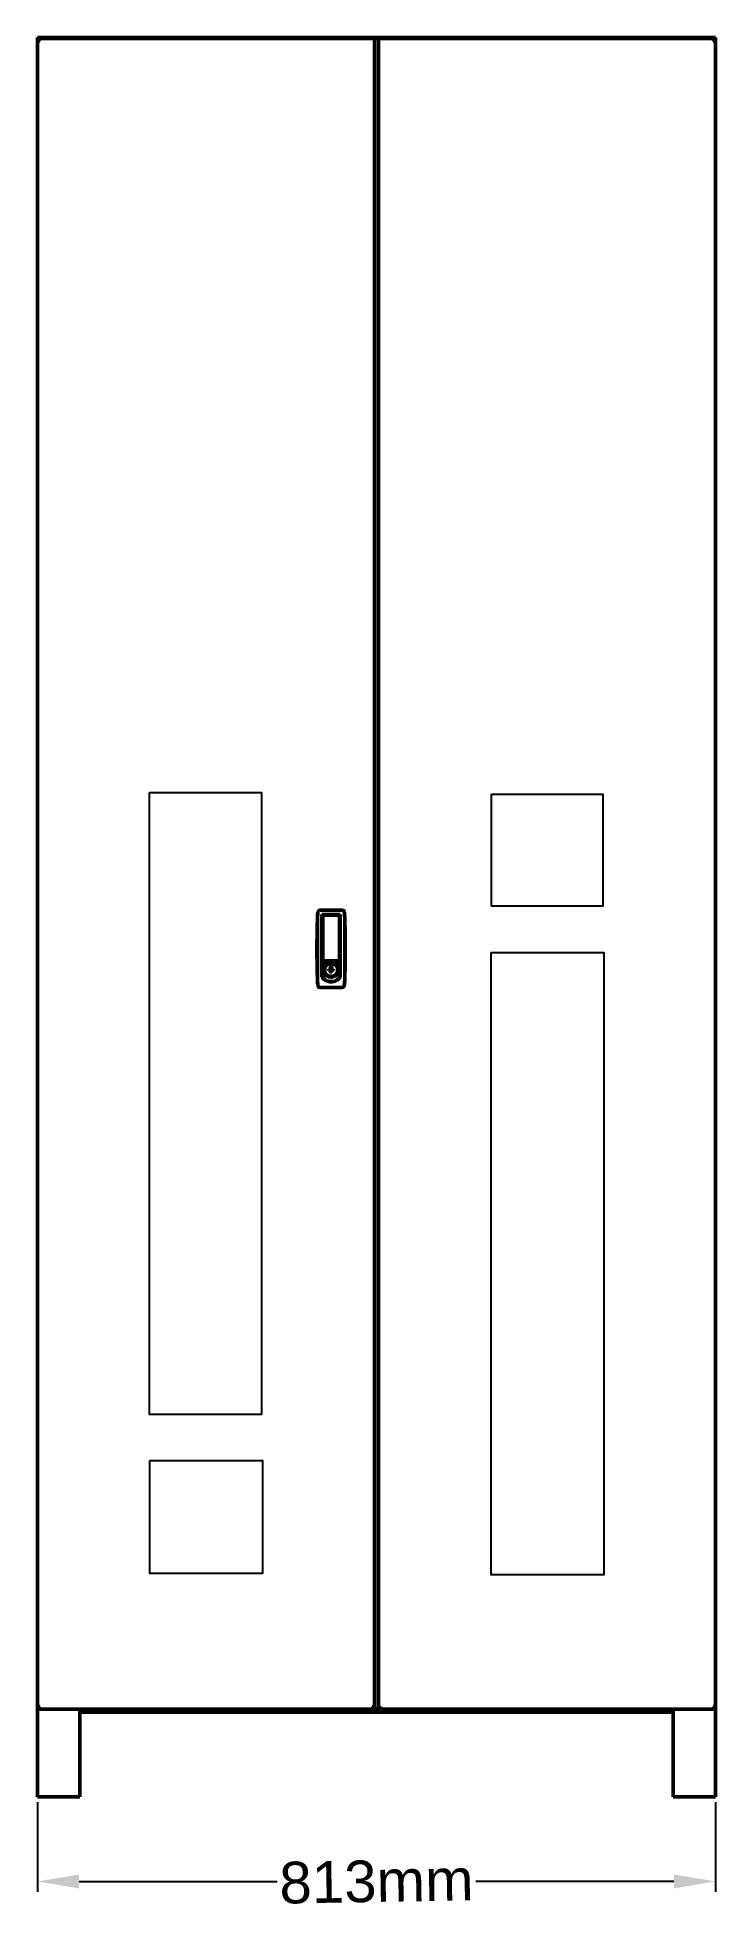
# Model space of a CAD drawing. Header units: millimetres. Extents: x 0 to 81, y -14 to 211.
import ezdxf

# ---------------------------------------------------------------- set-up
doc = ezdxf.new("R2010")
doc.units = ezdxf.units.MM
doc.layers.add('Visible (ANSI)', color=7, linetype='Continuous', lineweight=50)
doc.styles.get("Standard").update_dxf_attribs({"font": 'arial.ttf'})
doc.dimstyles.new('ISO-25', dxfattribs={"dimtxt": 2.5, "dimasz": 2.5, "dimexe": 1.25, "dimexo": 0.625, "dimtad": 1, "dimtxsty": 'Standard', "dimcen": 2.5, "dimadec": 0, "dimazin": 0, "dimtfac": 1, "dimtmove": 0, "dimatfit": 3, "dimfxl": 1, "dimarcsym": 0})

# ---------------------------------------------------------------- blocks, each defined once
blk = doc.blocks.new('*D30')
at = {"color": 0, "lineweight": -2, "transparency": 16777216}
for p, q in [((0, -0.62), (0, -11.39)), ((81.33, -0.62), (81.33, -11.39)), ((5, -10.14), (28.76, -10.14)), ((76.33, -10.14), (52.57, -10.14))]:
    blk.add_line(p, q, dxfattribs=at)
at = {"color": 0, "transparency": 16777216}
for points in [[(5, -9.31), (5, -10.98), (0, -10.14)], [(76.33, -9.31), (76.33, -10.98), (81.33, -10.14)]]:
    blk.add_solid(points, dxfattribs=at)
at = {"layer": 'Defpoints', "color": 0, "transparency": 16777216}
for p in [(0, 0), (81.33, 0), (81.33, -10.14)]:
    blk.add_point(p, dxfattribs=at)
at = {"color": 0, "transparency": 16777216, "insert": (40.66, -10.14), "char_height": 5, "attachment_point": 5, "rotation": 1}
blk.add_mtext('813mm', dxfattribs=at)

msp = doc.modelspace()

# ---------------------------------------------------------------- linework, layer by layer
for points in [[(13.42, 120.497), (26.867, 120.497), (26.867, 45.864), (13.42, 45.864)], [(54.469, 120.295), (67.823, 120.295), (67.823, 106.854), (54.469, 106.854)], [(54.422, 101.308), (67.913, 101.308), (67.913, 26.649), (54.422, 26.649)], [(13.494, 40.357), (27.004, 40.357), (27.004, 26.779), (13.494, 26.779)]]:
    msp.add_lwpolyline(points, close=True)
at = {"layer": 'Visible (ANSI)'}
for p, q in [((0, 211.071), (0.635, 211.071)), ((0, 211.071), (0, 210.949)), ((0, 210.949), (40.425, 210.949)), ((0, 210.797), (0, 210.949)), ((0, 210.797), (0, 210.72)), ((0, 10.755), (0, 210.72)), ((0.152, 210.72), (0, 210.72)), ((0.175, 210.72), (0.152, 210.72)), ((0.175, 210.72), (0.224, 210.671)), ((80.694, 211.071), (0.635, 211.071)), ((40.753, 210.949), (40.425, 210.949)), ((40.425, 210.797), (40.425, 210.949)), ((40.425, 210.72), (40.425, 10.755)), ((40.905, 210.949), (40.753, 210.949)), ((40.905, 10.526), (40.905, 210.949)), ((41.058, 210.949), (40.905, 210.949)), ((41.134, 210.949), (41.058, 210.949)), ((41.134, 210.949), (81.33, 210.949)), ((80.694, 211.071), (81.33, 211.071)), ((81.106, 210.671), (81.155, 210.72)), ((81.155, 210.72), (81.177, 210.72)), ((81.177, 210.72), (81.33, 210.72)), ((81.33, 210.949), (81.33, 211.071)), ((81.33, 210.797), (81.33, 210.949)), ((81.33, 210.797), (81.33, 210.72)), ((81.33, 210.72), (81.33, 10.755)), ((36.501, 106.391), (33.942, 106.391)), ((34.121, 98.348), (34.121, 105.841)), ((34.121, 105.841), (36.322, 105.841)), ((34.221, 105.74), (34.221, 105.222)), ((34.271, 105.79), (36.172, 105.79)), ((34.421, 105.796), (34.429, 105.841)), ((34.421, 105.796), (34.421, 105.79)), ((36.015, 105.841), (36.022, 105.796)), ((36.022, 105.79), (36.022, 105.796)), ((36.222, 105.222), (36.222, 105.74)), ((36.322, 98.348), (36.322, 105.841)), ((34.121, 105.54), (34.221, 105.54)), ((34.121, 105.04), (34.221, 105.04)), ((34.221, 101.738), (34.221, 105.222)), ((36.322, 105.54), (36.222, 105.54)), ((36.222, 105.222), (36.222, 101.738)), ((36.322, 105.04), (36.222, 105.04)), ((34.221, 103.289), (34.121, 103.289)), ((34.221, 102.288), (34.121, 102.288)), ((34.221, 100.337), (34.221, 101.738)), ((36.322, 103.289), (36.222, 103.289)), ((36.222, 102.288), (36.322, 102.288)), ((36.222, 101.738), (36.222, 100.337)), ((34.221, 100.537), (34.121, 100.537)), ((34.221, 99.937), (34.121, 99.937)), ((34.121, 99.737), (34.221, 99.737)), ((34.221, 100.176), (34.221, 100.337)), ((36.222, 100.176), (34.221, 100.176)), ((34.227, 100.116), (34.221, 100.176)), ((34.221, 100.176), (34.221, 100.101)), ((34.221, 100.101), (34.221, 99.978)), ((34.221, 99.978), (34.221, 99.855)), ((34.221, 99.855), (34.221, 99.732)), ((34.221, 99.732), (34.221, 99.486)), ((34.221, 99.486), (34.221, 99.24)), ((34.221, 99.24), (34.221, 98.994)), ((34.311, 99.213), (34.221, 98.256)), ((34.221, 98.994), (34.221, 98.748)), ((34.232, 100.056), (34.227, 100.116)), ((34.238, 99.996), (34.232, 100.056)), ((34.244, 99.935), (34.238, 99.996)), ((34.255, 99.815), (34.244, 99.935)), ((34.266, 99.695), (34.255, 99.815)), ((34.277, 99.574), (34.266, 99.695)), ((34.271, 100.287), (36.172, 100.287)), ((34.289, 99.454), (34.277, 99.574)), ((34.3, 99.333), (34.289, 99.454)), ((34.311, 99.213), (34.3, 99.333)), ((34.424, 99.213), (34.424, 99.236)), ((34.601, 100.287), (34.601, 100.223)), ((34.601, 100.223), (35.842, 100.223)), ((34.641, 100.223), (34.641, 100.287)), ((34.921, 99.316), (34.921, 99.192)), ((35.032, 99.316), (34.921, 99.316)), ((34.951, 99.192), (34.921, 99.316)), ((34.921, 99.192), (35.032, 99.192)), ((35.139, 99.378), (35.032, 99.316)), ((35.04, 99.188), (35.032, 99.316)), ((35.032, 99.192), (35.139, 99.131)), ((35.171, 99.24), (35.06, 99.176)), ((35.161, 99.497), (35.139, 99.378)), ((35.171, 99.24), (35.139, 99.378)), ((35.139, 99.131), (35.161, 99.011)), ((35.171, 99.036), (35.139, 99.131)), ((35.165, 99.605), (35.161, 99.497)), ((35.197, 99.377), (35.161, 99.497)), ((35.161, 99.011), (35.165, 98.904)), ((35.195, 98.904), (35.161, 99.011)), ((35.278, 99.605), (35.165, 99.605)), ((35.2, 99.454), (35.165, 99.605)), ((35.165, 98.904), (35.278, 98.904)), ((35.197, 99.377), (35.171, 99.24)), ((35.171, 99.036), (35.196, 98.904)), ((35.2, 99.454), (35.197, 99.377)), ((35.244, 99.454), (35.2, 99.454)), ((35.244, 99.454), (35.278, 99.605)), ((35.247, 99.377), (35.244, 99.454)), ((35.247, 99.377), (35.282, 99.497)), ((35.272, 99.24), (35.247, 99.377)), ((35.248, 98.904), (35.272, 99.036)), ((35.249, 98.904), (35.282, 99.011)), ((35.272, 99.24), (35.304, 99.378)), ((35.383, 99.176), (35.272, 99.24)), ((35.272, 99.036), (35.304, 99.131)), ((35.282, 99.497), (35.278, 99.605)), ((35.278, 98.904), (35.282, 99.011)), ((35.304, 99.378), (35.282, 99.497)), ((35.282, 99.011), (35.304, 99.131)), ((35.412, 99.316), (35.304, 99.378)), ((35.304, 99.131), (35.412, 99.192)), ((35.403, 99.188), (35.412, 99.316)), ((35.522, 99.316), (35.412, 99.316)), ((35.412, 99.192), (35.522, 99.192)), ((35.493, 99.192), (35.522, 99.316)), ((35.522, 99.192), (35.522, 99.316)), ((35.802, 100.287), (35.802, 100.223)), ((35.842, 100.223), (35.842, 100.287)), ((36.02, 99.213), (36.02, 99.236)), ((36.132, 99.213), (36.144, 99.333)), ((36.132, 99.213), (36.222, 98.256)), ((36.144, 99.333), (36.155, 99.454)), ((36.155, 99.454), (36.166, 99.574)), ((36.166, 99.574), (36.177, 99.695)), ((36.177, 99.695), (36.189, 99.815)), ((36.189, 99.815), (36.2, 99.935)), ((36.2, 99.935), (36.205, 99.996)), ((36.205, 99.996), (36.211, 100.056)), ((36.211, 100.056), (36.217, 100.116)), ((36.217, 100.116), (36.222, 100.176)), ((36.222, 100.537), (36.322, 100.537)), ((36.222, 100.337), (36.222, 100.176)), ((36.222, 100.176), (36.222, 100.101)), ((36.222, 100.101), (36.222, 99.978)), ((36.222, 99.978), (36.222, 99.855)), ((36.322, 99.937), (36.222, 99.937)), ((36.222, 99.855), (36.222, 99.732)), ((36.222, 99.737), (36.322, 99.737)), ((36.222, 99.732), (36.222, 99.486)), ((36.222, 99.486), (36.222, 99.24)), ((36.222, 99.24), (36.222, 98.994)), ((36.222, 98.994), (36.222, 98.748)), ((33.942, 97.085), (36.501, 97.085)), ((34.121, 98.836), (34.221, 98.836)), ((34.221, 98.748), (34.221, 98.502)), ((34.221, 98.502), (34.221, 98.256)), ((34.221, 98.256), (34.221, 98.23)), ((34.504, 98.836), (34.524, 98.836)), ((34.586, 98.743), (34.586, 98.722)), ((35.222, 97.807), (34.998, 97.807)), ((35.445, 97.807), (35.222, 97.807)), ((35.857, 98.743), (35.857, 98.722)), ((35.92, 98.836), (35.94, 98.836)), ((36.222, 98.836), (36.322, 98.836)), ((36.222, 98.748), (36.222, 98.502)), ((36.222, 98.502), (36.222, 98.256)), ((36.222, 98.256), (36.222, 98.23)), ((0.152, 10.755), (0, 10.755)), ((0, 10.755), (0, 10.679)), ((0, 10.679), (0, 10.526)), ((40.425, 10.526), (0, 10.526)), ((0, 10.526), (0, 0)), ((0.175, 10.755), (0.152, 10.755)), ((0.224, 10.804), (0.175, 10.755)), ((5.083, 10.526), (5.083, 10.166)), ((5.083, 10.166), (76.247, 10.166)), ((5.083, 10.166), (5.083, 0)), ((40.25, 10.755), (40.201, 10.804)), ((40.25, 10.755), (40.272, 10.755)), ((40.272, 10.755), (40.425, 10.755)), ((40.425, 10.679), (40.425, 10.526)), ((40.753, 10.526), (40.425, 10.526)), ((40.905, 10.526), (40.753, 10.526)), ((41.058, 10.526), (40.905, 10.526)), ((41.134, 10.679), (41.134, 10.73)), ((41.134, 10.679), (41.134, 10.526)), ((81.33, 10.526), (41.134, 10.526)), ((76.247, 10.526), (76.247, 10.166)), ((76.247, 10.166), (76.247, 0)), ((81.155, 10.755), (81.106, 10.804)), ((81.155, 10.755), (81.177, 10.755)), ((81.177, 10.755), (81.33, 10.755)), ((81.33, 10.755), (81.33, 10.679)), ((81.33, 10.679), (81.33, 10.526)), ((81.33, 10.526), (81.33, 0)), ((0.635, 0), (0, 0)), ((0.635, 0), (4.448, 0)), ((5.083, 0), (4.448, 0)), ((76.882, 0), (76.247, 0)), ((76.882, 0), (80.694, 0)), ((81.33, 0), (80.694, 0))]:
    msp.add_line(p, q, dxfattribs=at)
for centre, start, end in [((34.271, 105.74), 90, 180), ((36.172, 105.74), 0, 90)]:
    msp.add_arc(centre, 0.05, start, end, dxfattribs=at)
for centre, major_axis, start_param, end_param in [((35.222, 99.213), (-0.815, 0), 5.4994331, 7.8539816), ((35.222, 99.213), (-0.798, 0), 0, 1.5707963), ((35.222, 98.786), (-0.815, 0), 5.9698299, 6.0111114), ((35.222, 99.8), (-0.1, 0), 3.1415927, 6.2831853), ((35.222, 99.8), (0.1, 0), 3.1415927, 6.2831853), ((35.222, 99.213), (0.815, 0), 4.712389, 7.0669375), ((35.222, 99.213), (0.798, 0), 4.712389, 6.2831853), ((35.222, 98.786), (0.815, 0), 0.2720739, 0.3133554), ((35.222, 98.722), (-0.635, 0), 0, 0.0109605), ((35.222, 98.722), (0.635, 0), 6.2722249, 6.2831853)]:
    msp.add_ellipse(centre, major_axis=major_axis, ratio=0.9733725, start_param=start_param, end_param=end_param, dxfattribs=at)
for points, knots in [([(0.305, 210.644), (0.239, 210.748), (0.173, 210.85), (0.107, 210.904), (0.071, 210.934), (0.036, 210.949), (0, 210.949)], [0, 0, 0, 0, 1.0222572, 1.0222572, 1.0222572, 1.5707963, 1.5707963, 1.5707963, 1.5707963]), ([(0.305, 210.644), (0.226, 210.706), (0.148, 210.766), (0.069, 210.787), (0.046, 210.793), (0.023, 210.797), (0, 210.797)], [0, 0, 0, 0, 1.2156755, 1.2156755, 1.2156755, 1.5707963, 1.5707963, 1.5707963, 1.5707963]), ([(0, 210.72), (0, 210.704), (0.057, 210.687), (0.146, 210.671), (0.194, 210.662), (0.249, 210.653), (0.305, 210.644)], [0, 0, 0, 0, 1.0222572, 1.0222572, 1.0222572, 1.5707963, 1.5707963, 1.5707963, 1.5707963]), ([(0.305, 210.644), (0.243, 210.664), (0.183, 210.684), (0.162, 210.703), (0.156, 210.709), (0.152, 210.715), (0.152, 210.72)], [0, 0, 0, 0, 1.2156755, 1.2156755, 1.2156755, 1.5707963, 1.5707963, 1.5707963, 1.5707963]), ([(81.33, 210.949), (81.264, 210.949), (81.197, 210.892), (81.131, 210.803), (81.096, 210.756), (81.06, 210.7), (81.025, 210.644)], [0, 0, 0, 0, 1.0222572, 1.0222572, 1.0222572, 1.5707963, 1.5707963, 1.5707963, 1.5707963]), ([(81.025, 210.644), (81.103, 210.706), (81.182, 210.766), (81.261, 210.787), (81.284, 210.793), (81.307, 210.797), (81.33, 210.797)], [0, 0, 0, 0, 1.2156755, 1.2156755, 1.2156755, 1.5707963, 1.5707963, 1.5707963, 1.5707963]), ([(81.025, 210.644), (81.129, 210.661), (81.231, 210.677), (81.285, 210.694), (81.314, 210.703), (81.33, 210.712), (81.33, 210.72)], [0, 0, 0, 0, 1.0222572, 1.0222572, 1.0222572, 1.5707963, 1.5707963, 1.5707963, 1.5707963]), ([(81.025, 210.644), (81.087, 210.664), (81.146, 210.684), (81.168, 210.703), (81.174, 210.709), (81.177, 210.715), (81.177, 210.72)], [0, 0, 0, 0, 1.2156755, 1.2156755, 1.2156755, 1.5707963, 1.5707963, 1.5707963, 1.5707963]), ([(33.597, 105.724), (33.589, 105.393), (33.584, 105.061), (33.58, 104.397), (33.58, 104.064), (33.581, 103.4), (33.582, 103.067), (33.584, 102.403), (33.585, 101.738), (33.584, 101.073), (33.582, 100.408), (33.581, 100.076), (33.58, 99.411), (33.58, 99.079), (33.584, 98.415), (33.589, 98.083), (33.597, 97.752)], [0, 0, 0, 0, 0.009968477, 0.009968477, 0.019936954, 0.019936954, 0.02990543, 0.02990543, 0.039873907, 0.049842384, 0.049842384, 0.059810861, 0.059810861, 0.069779337, 0.069779337, 0.079747814, 0.079747814, 0.079747814, 0.079747814]), ([(33.942, 106.391), (33.907, 106.391), (33.874, 106.385), (33.808, 106.361), (33.778, 106.344), (33.738, 106.311), (33.726, 106.299), (33.704, 106.273), (33.693, 106.259), (33.667, 106.215), (33.655, 106.183), (33.648, 106.149)], [0, 0, 0, 0, 0.0010286499, 0.0010286499, 0.0020572997, 0.0020572997, 0.0025716246, 0.0025716246, 0.0030859496, 0.0030859496, 0.0041145994, 0.0041145994, 0.0041145994, 0.0041145994]), ([(36.796, 106.149), (36.789, 106.183), (36.776, 106.215), (36.741, 106.274), (36.719, 106.301), (36.665, 106.345), (36.635, 106.362), (36.57, 106.385), (36.536, 106.391), (36.501, 106.391)], [0, 0, 0, 0, 0.0010285435, 0.0010285435, 0.002057087, 0.002057087, 0.0030856305, 0.0030856305, 0.004114174, 0.004114174, 0.004114174, 0.004114174]), ([(36.846, 97.752), (36.855, 98.083), (36.859, 98.415), (36.863, 99.079), (36.863, 99.412), (36.862, 100.076), (36.861, 100.409), (36.86, 101.073), (36.859, 101.738), (36.86, 102.403), (36.861, 103.068), (36.862, 103.4), (36.863, 104.065), (36.863, 104.397), (36.859, 105.061), (36.855, 105.393), (36.846, 105.724)], [0, 0, 0, 0, 0.009968477, 0.009968477, 0.019936954, 0.019936954, 0.02990543, 0.02990543, 0.039873907, 0.049842384, 0.049842384, 0.059810861, 0.059810861, 0.069779337, 0.069779337, 0.079747814, 0.079747814, 0.079747814, 0.079747814]), ([(36.851, 105.67), (36.899, 104.36), (36.923, 103.049), (36.923, 100.427), (36.899, 99.116), (36.851, 97.806)], [0, 0, 0, 0, 0.039312206, 0.039312206, 0.078624411, 0.078624411, 0.078624411, 0.078624411]), ([(34.271, 100.287), (34.263, 100.287), (34.255, 100.289), (34.242, 100.296), (34.237, 100.3), (34.225, 100.314), (34.221, 100.326), (34.221, 100.337)], [0, 0, 0, 0, 0.00023609437, 0.00023609437, 0.00047218875, 0.00047218875, 0.0009443775, 0.0009443775, 0.0009443775, 0.0009443775]), ([(34.424, 99.236), (34.424, 99.318), (34.437, 99.399), (34.489, 99.555), (34.528, 99.629), (34.626, 99.761), (34.686, 99.819), (34.821, 99.914), (34.896, 99.952), (35.055, 100.002), (35.138, 100.015), (35.222, 100.015)], [6.2831853, 6.2831853, 6.2831853, 6.2831853, 6.5973446, 6.5973446, 6.9115038, 6.9115038, 7.2256631, 7.2256631, 7.5398224, 7.5398224, 7.8539816, 7.8539816, 7.8539816, 7.8539816]), ([(35.222, 100.015), (35.305, 100.015), (35.388, 100.002), (35.547, 99.952), (35.622, 99.914), (35.758, 99.819), (35.817, 99.761), (35.916, 99.629), (35.955, 99.555), (36.006, 99.399), (36.02, 99.318), (36.02, 99.236)], [1.5707963, 1.5707963, 1.5707963, 1.5707963, 1.8849556, 1.8849556, 2.1991149, 2.1991149, 2.5132741, 2.5132741, 2.8274334, 2.8274334, 3.1415927, 3.1415927, 3.1415927, 3.1415927]), ([(36.222, 100.337), (36.222, 100.326), (36.219, 100.314), (36.206, 100.3), (36.201, 100.296), (36.188, 100.289), (36.18, 100.287), (36.172, 100.287)], [-0.00000447276, -0.00000447276, -0.00000447276, -0.00000447276, 0.00046559782, 0.00046559782, 0.00070063311, 0.00070063311, 0.0009356684, 0.0009356684, 0.0009356684, 0.0009356684]), ([(33.648, 97.327), (33.655, 97.293), (33.667, 97.261), (33.703, 97.202), (33.725, 97.175), (33.778, 97.131), (33.809, 97.114), (33.874, 97.091), (33.907, 97.085), (33.942, 97.085)], [0, 0, 0, 0, 0.0010285436, 0.0010285436, 0.0020570872, 0.0020570872, 0.0030856307, 0.0030856307, 0.0041141743, 0.0041141743, 0.0041141743, 0.0041141743]), ([(35.222, 97.788), (35.114, 97.788), (35.009, 97.801), (34.854, 97.839), (34.802, 97.855), (34.702, 97.892), (34.653, 97.914), (34.559, 97.963), (34.513, 97.99), (34.424, 98.049), (34.381, 98.081), (34.259, 98.185), (34.186, 98.263), (34.121, 98.348)], [0, 0, 0, 0, 0.003182148, 0.003182148, 0.004773222, 0.004773222, 0.006364296, 0.006364296, 0.007955369, 0.007955369, 0.009546443, 0.009546443, 0.012728591, 0.012728591, 0.012728591, 0.012728591]), ([(36.322, 98.348), (36.258, 98.263), (36.185, 98.185), (36.063, 98.082), (36.021, 98.05), (35.932, 97.99), (35.886, 97.963), (35.744, 97.89), (35.645, 97.853), (35.488, 97.814), (35.435, 97.805), (35.329, 97.792), (35.276, 97.788), (35.222, 97.788)], [0, 0, 0, 0, 0.003181208, 0.003181208, 0.004771812, 0.004771812, 0.006362417, 0.006362417, 0.009543625, 0.009543625, 0.011134229, 0.011134229, 0.012724833, 0.012724833, 0.012724833, 0.012724833]), ([(36.501, 97.085), (36.536, 97.085), (36.57, 97.091), (36.635, 97.115), (36.665, 97.131), (36.705, 97.165), (36.718, 97.177), (36.74, 97.203), (36.75, 97.217), (36.777, 97.261), (36.789, 97.293), (36.796, 97.327)], [0, 0, 0, 0, 0.0010286498, 0.0010286498, 0.0020572996, 0.0020572996, 0.0025716244, 0.0025716244, 0.0030859493, 0.0030859493, 0.0041145991, 0.0041145991, 0.0041145991, 0.0041145991]), ([(0, 10.526), (0.066, 10.526), (0.132, 10.584), (0.198, 10.672), (0.234, 10.72), (0.269, 10.776), (0.305, 10.831)], [0, 0, 0, 0, 1.0222572, 1.0222572, 1.0222572, 1.5707963, 1.5707963, 1.5707963, 1.5707963]), ([(0.305, 10.831), (0.226, 10.77), (0.148, 10.71), (0.069, 10.688), (0.046, 10.682), (0.023, 10.679), (0, 10.679)], [0, 0, 0, 0, 1.2156755, 1.2156755, 1.2156755, 1.5707963, 1.5707963, 1.5707963, 1.5707963]), ([(0.305, 10.831), (0.201, 10.815), (0.099, 10.798), (0.045, 10.782), (0.016, 10.773), (0, 10.764), (0, 10.755)], [0, 0, 0, 0, 1.0222572, 1.0222572, 1.0222572, 1.5707963, 1.5707963, 1.5707963, 1.5707963]), ([(0.305, 10.831), (0.243, 10.812), (0.183, 10.792), (0.162, 10.772), (0.156, 10.767), (0.152, 10.761), (0.152, 10.755)], [0, 0, 0, 0, 1.2156755, 1.2156755, 1.2156755, 1.5707963, 1.5707963, 1.5707963, 1.5707963]), ([(40.12, 10.831), (40.186, 10.728), (40.252, 10.625), (40.318, 10.571), (40.354, 10.542), (40.389, 10.526), (40.425, 10.526)], [0, 0, 0, 0, 1.0222572, 1.0222572, 1.0222572, 1.5707963, 1.5707963, 1.5707963, 1.5707963]), ([(40.12, 10.831), (40.198, 10.77), (40.277, 10.71), (40.356, 10.688), (40.379, 10.682), (40.402, 10.679), (40.425, 10.679)], [0, 0, 0, 0, 1.2156755, 1.2156755, 1.2156755, 1.5707963, 1.5707963, 1.5707963, 1.5707963]), ([(40.425, 10.755), (40.425, 10.772), (40.367, 10.788), (40.279, 10.805), (40.231, 10.814), (40.176, 10.823), (40.12, 10.831)], [0, 0, 0, 0, 1.0222572, 1.0222572, 1.0222572, 1.5707963, 1.5707963, 1.5707963, 1.5707963]), ([(40.12, 10.831), (40.182, 10.812), (40.241, 10.792), (40.263, 10.772), (40.269, 10.767), (40.272, 10.761), (40.272, 10.755)], [0, 0, 0, 0, 1.2156755, 1.2156755, 1.2156755, 1.5707963, 1.5707963, 1.5707963, 1.5707963]), ([(41.21, 10.831), (41.106, 10.765), (41.004, 10.699), (40.95, 10.633), (40.921, 10.597), (40.905, 10.562), (40.905, 10.526)], [0, 0, 0, 0, 1.0222572, 1.0222572, 1.0222572, 1.5707963, 1.5707963, 1.5707963, 1.5707963]), ([(41.21, 10.831), (41.148, 10.753), (41.089, 10.674), (41.067, 10.595), (41.061, 10.572), (41.058, 10.549), (41.058, 10.526)], [0, 0, 0, 0, 1.2156755, 1.2156755, 1.2156755, 1.5707963, 1.5707963, 1.5707963, 1.5707963]), ([(41.134, 10.526), (41.15, 10.526), (41.167, 10.584), (41.183, 10.672), (41.192, 10.72), (41.201, 10.776), (41.21, 10.831)], [0, 0, 0, 0, 1.0222572, 1.0222572, 1.0222572, 1.5707963, 1.5707963, 1.5707963, 1.5707963]), ([(41.21, 10.831), (41.19, 10.77), (41.171, 10.71), (41.151, 10.688), (41.145, 10.682), (41.14, 10.679), (41.134, 10.679)], [0, 0, 0, 0, 1.2156755, 1.2156755, 1.2156755, 1.5707963, 1.5707963, 1.5707963, 1.5707963]), ([(81.025, 10.831), (81.091, 10.728), (81.157, 10.625), (81.223, 10.571), (81.259, 10.542), (81.294, 10.526), (81.33, 10.526)], [0, 0, 0, 0, 1.0222572, 1.0222572, 1.0222572, 1.5707963, 1.5707963, 1.5707963, 1.5707963]), ([(81.025, 10.831), (81.103, 10.77), (81.182, 10.71), (81.261, 10.688), (81.284, 10.682), (81.307, 10.679), (81.33, 10.679)], [0, 0, 0, 0, 1.2156755, 1.2156755, 1.2156755, 1.5707963, 1.5707963, 1.5707963, 1.5707963]), ([(81.33, 10.755), (81.33, 10.772), (81.273, 10.788), (81.184, 10.805), (81.136, 10.814), (81.081, 10.823), (81.025, 10.831)], [0, 0, 0, 0, 1.0222572, 1.0222572, 1.0222572, 1.5707963, 1.5707963, 1.5707963, 1.5707963]), ([(81.025, 10.831), (81.087, 10.812), (81.146, 10.792), (81.168, 10.772), (81.174, 10.767), (81.177, 10.761), (81.177, 10.755)], [0, 0, 0, 0, 1.2156755, 1.2156755, 1.2156755, 1.5707963, 1.5707963, 1.5707963, 1.5707963])]:
    msp.add_open_spline(points, degree=3, knots=knots, dxfattribs=at)
for points in [[(33.592, 105.67), (33.544, 104.36), (33.521, 103.049), (33.521, 101.738)], [(33.648, 106.149), (33.617, 105.991), (33.598, 105.831), (33.592, 105.67)], [(33.648, 106.149), (33.62, 106.009), (33.603, 105.867), (33.597, 105.724)], [(36.846, 105.724), (36.841, 105.867), (36.823, 106.009), (36.796, 106.149)], [(36.796, 106.149), (36.827, 105.991), (36.845, 105.831), (36.851, 105.67)], [(33.521, 101.738), (33.521, 100.427), (33.544, 99.116), (33.592, 97.806)], [(34.326, 99.052), (34.316, 99.105), (34.311, 99.159), (34.311, 99.213)], [(34.326, 99.052), (34.337, 98.995), (34.353, 98.94), (34.375, 98.887)], [(34.375, 98.887), (34.398, 98.831), (34.426, 98.778), (34.46, 98.728)], [(35.984, 98.728), (36.017, 98.778), (36.046, 98.831), (36.068, 98.887)], [(36.068, 98.887), (36.09, 98.94), (36.106, 98.995), (36.117, 99.052)], [(36.117, 99.052), (36.127, 99.105), (36.132, 99.159), (36.132, 99.213)], [(33.592, 97.806), (33.598, 97.645), (33.617, 97.485), (33.648, 97.327)], [(33.597, 97.752), (33.603, 97.609), (33.62, 97.467), (33.648, 97.327)], [(34.221, 98.256), (34.252, 98.221), (34.284, 98.188), (34.318, 98.157)], [(34.427, 98.068), (34.389, 98.096), (34.353, 98.126), (34.318, 98.157)], [(34.546, 97.99), (34.505, 98.014), (34.465, 98.04), (34.427, 98.068)], [(34.46, 98.728), (34.494, 98.677), (34.534, 98.629), (34.578, 98.586)], [(34.673, 97.925), (34.63, 97.944), (34.587, 97.966), (34.546, 97.99)], [(34.578, 98.586), (34.622, 98.543), (34.671, 98.505), (34.723, 98.471)], [(34.807, 97.873), (34.762, 97.888), (34.717, 97.905), (34.673, 97.925)], [(34.723, 98.471), (34.775, 98.438), (34.83, 98.411), (34.887, 98.389)], [(34.945, 97.836), (34.898, 97.846), (34.852, 97.859), (34.807, 97.873)], [(34.887, 98.389), (34.941, 98.368), (34.998, 98.352), (35.056, 98.341)], [(35.084, 97.815), (35.037, 97.819), (34.99, 97.827), (34.945, 97.836)], [(35.222, 98.327), (35.166, 98.327), (35.111, 98.332), (35.056, 98.341)], [(35.084, 97.815), (35.129, 97.81), (35.176, 97.807), (35.222, 97.807)], [(35.222, 98.327), (35.277, 98.327), (35.333, 98.332), (35.387, 98.341)], [(35.36, 97.815), (35.314, 97.81), (35.268, 97.807), (35.222, 97.807)], [(35.36, 97.815), (35.407, 97.819), (35.453, 97.827), (35.499, 97.836)], [(35.387, 98.341), (35.445, 98.352), (35.502, 98.368), (35.557, 98.389)], [(35.499, 97.836), (35.545, 97.846), (35.591, 97.859), (35.636, 97.873)], [(35.557, 98.389), (35.614, 98.411), (35.669, 98.438), (35.72, 98.471)], [(35.636, 97.873), (35.682, 97.888), (35.726, 97.905), (35.77, 97.925)], [(35.72, 98.471), (35.772, 98.505), (35.821, 98.543), (35.866, 98.586)], [(35.77, 97.925), (35.814, 97.944), (35.856, 97.966), (35.897, 97.99)], [(35.866, 98.586), (35.91, 98.629), (35.95, 98.677), (35.984, 98.728)], [(35.897, 97.99), (35.938, 98.014), (35.978, 98.04), (36.016, 98.068)], [(36.016, 98.068), (36.054, 98.096), (36.09, 98.126), (36.125, 98.157)], [(36.222, 98.256), (36.192, 98.221), (36.159, 98.188), (36.125, 98.157)], [(36.851, 97.806), (36.845, 97.645), (36.827, 97.485), (36.796, 97.327)], [(36.796, 97.327), (36.823, 97.467), (36.841, 97.609), (36.846, 97.752)]]:
    msp.add_open_spline(points, degree=3, dxfattribs=at)

# ---------------------------------------------------------------- dimensions: what is measured, and where the dimension line sits
dim = msp.add_linear_dim(base=(81.33, -10.145), p1=(0, 0), p2=(81.33, 0), text='813mm', dimstyle='ISO-25', override={"dimtxt": 5, "dimasz": 5})
dim.commit()
dim.dimension.update_dxf_attribs({"geometry": '*D30', "text_midpoint": (40.665, -10.145), "text_rotation": 1})

doc.saveas('drawing.dxf')
